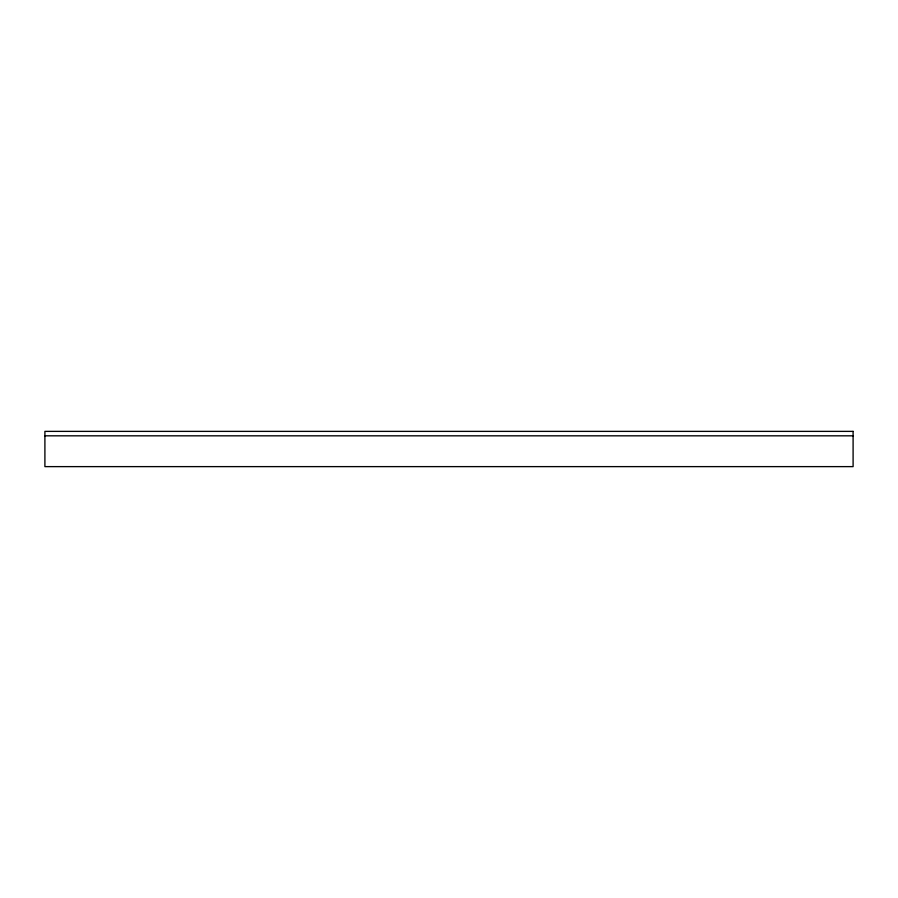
<?xml version="1.0" encoding="UTF-8"?>
<svg xmlns="http://www.w3.org/2000/svg" width="898" height="898" viewBox="0 0 898 898"><rect width="100%" height="100%" fill="white"/><g stroke="black" fill="none" stroke-linecap="round" stroke-linejoin="round"><path stroke-width="1.35" d="M44.9 435.822L853.1 435.822M853.1 431.377L44.9 431.377L44.9 466.623L853.1 466.623L853.1 431.377"/></g></svg>
